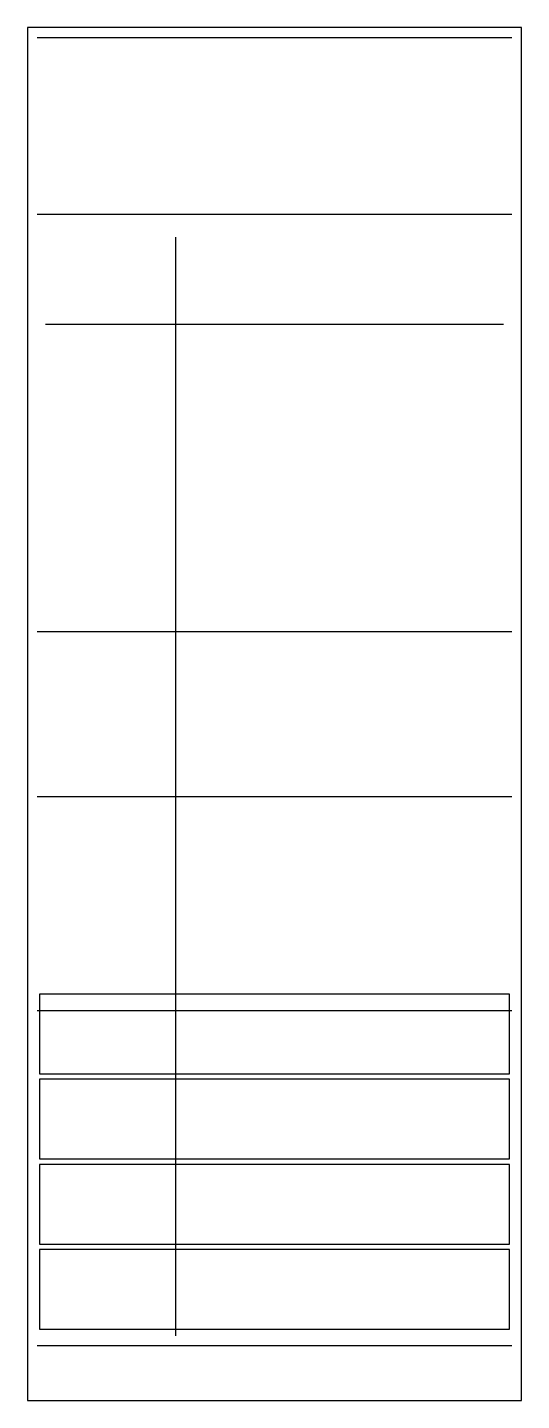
# Model space of a CAD drawing. Header units: millimetres. Extents: x 0 to 900, y 0 to 2500.
import ezdxf

# ---------------------------------------------------------------- set-up
doc = ezdxf.new("R2010")
doc.units = ezdxf.units.MM

msp = doc.modelspace()

# ---------------------------------------------------------------- linework, layer by layer
for p, q in [((18, 2482), (882, 2482)), ((18, 2160), (882, 2160)), ((270, 118), (270, 2118)), ((33, 1960), (867, 1960)), ((18, 1400), (882, 1400)), ((18, 1100), (882, 1100)), ((18, 710), (882, 710)), ((18, 100), (882, 100))]:
    msp.add_line(p, q)
for points in [[(0, 0), (900, 0), (900, 2500), (0, 2500)], [(22, 595), (878, 595), (878, 740), (22, 740)], [(22, 440), (878, 440), (878, 585), (22, 585)], [(22, 285), (878, 285), (878, 430), (22, 430)], [(22, 130), (878, 130), (878, 275), (22, 275)]]:
    msp.add_lwpolyline(points, close=True)

doc.saveas('drawing.dxf')
